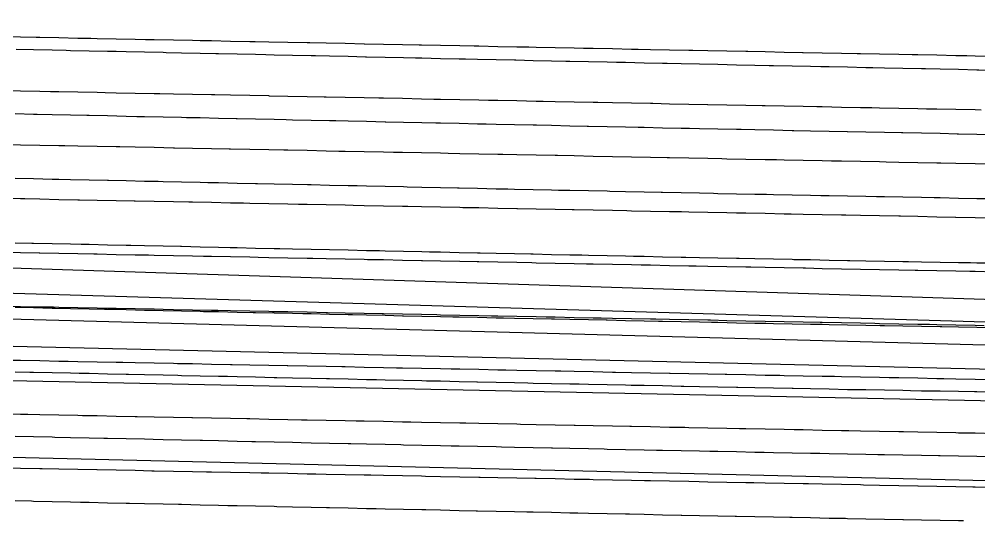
# Model space of a CAD drawing. Header units: metres. Extents: x 0 to 7092, y 40 to 458.
# Drawn here: x 4265.3 to 4374.3, y 40 to 97 of the extents above; entities that cross this region are included whole.
import ezdxf

# ---------------------------------------------------------------- set-up
doc = ezdxf.new("R2010")
doc.units = ezdxf.units.M

msp = doc.modelspace()

# ---------------------------------------------------------------- linework, layer by layer
at = {"layer": 'Contour_Level_13'}
msp.add_lwpolyline([(4376.07, 92.76), (4373.9, 92.8), (4372.95, 92.82), (4371.73, 92.84), (4369.56, 92.89), (4367.39, 92.93), (4366.74, 92.94), (4365.23, 92.97), (4363.06, 93.02), (4360.89, 93.06), (4360.52, 93.07), (4358.72, 93.1), (4356.55, 93.14), (4354.38, 93.19), (4354.3, 93.19), (4352.22, 93.23), (4350.05, 93.27), (4348.08, 93.31), (4347.88, 93.32), (4345.71, 93.36), (4343.54, 93.4), (4341.86, 93.44), (4341.38, 93.45), (4339.21, 93.49), (4337.04, 93.53), (4335.64, 93.56), (4334.87, 93.57), (4332.7, 93.62), (4330.54, 93.66), (4329.43, 93.68), (4328.37, 93.7), (4326.2, 93.75), (4324.03, 93.79), (4323.21, 93.8), (4321.86, 93.83), (4319.7, 93.87), (4317.53, 93.92), (4316.99, 93.93), (4315.36, 93.96), (4313.19, 94), (4311.02, 94.05), (4310.77, 94.05), (4308.86, 94.09), (4306.69, 94.13), (4304.55, 94.17), (4304.52, 94.17), (4302.35, 94.22), (4300.18, 94.26), (4298.33, 94.3), (4298.02, 94.3), (4295.85, 94.35), (4293.68, 94.39), (4292.12, 94.42), (4291.51, 94.43), (4289.34, 94.48), (4287.17, 94.52), (4285.9, 94.54), (4285.01, 94.56), (4282.84, 94.6), (4280.67, 94.65), (4279.68, 94.67), (4278.5, 94.69), (4276.33, 94.73), (4274.17, 94.78), (4273.46, 94.79), (4272, 94.82), (4269.83, 94.86), (4267.66, 94.9), (4267.24, 94.91), (4265.49, 94.95), (4263.33, 94.99)], dxfattribs=at)
at = {"layer": 'Contour_Level_14'}
for points in [[(4376.22, 91.18), (4374.31, 91.22), (4374.12, 91.22), (4372.02, 91.27), (4369.92, 91.31), (4368.27, 91.34), (4367.81, 91.35), (4365.71, 91.39), (4363.61, 91.44), (4362.3, 91.47), (4361.51, 91.48), (4359.41, 91.53), (4357.31, 91.57), (4356.39, 91.59), (4355.21, 91.61), (4353.11, 91.66), (4351.01, 91.7), (4350.52, 91.71), (4348.9, 91.75), (4346.8, 91.79), (4344.7, 91.83), (4344.7, 91.83), (4342.6, 91.88), (4340.5, 91.92), (4338.92, 91.96), (4338.4, 91.97), (4336.3, 92.01), (4334.2, 92.06), (4333.16, 92.08), (4332.1, 92.1), (4329.99, 92.15), (4327.89, 92.19), (4327.43, 92.2), (4325.79, 92.24), (4323.69, 92.28), (4321.72, 92.33), (4321.59, 92.33), (4319.49, 92.38), (4317.39, 92.42), (4316.03, 92.45), (4315.29, 92.47), (4313.19, 92.51), (4311.08, 92.56), (4310.34, 92.57), (4308.98, 92.6), (4306.88, 92.65), (4304.78, 92.69), (4304.67, 92.7), (4302.68, 92.74), (4300.58, 92.79), (4299, 92.82), (4298.48, 92.83), (4296.38, 92.88), (4294.28, 92.92), (4293.34, 92.94), (4292.17, 92.97), (4290.07, 93.01), (4287.97, 93.06), (4287.67, 93.07), (4285.87, 93.11), (4283.77, 93.15), (4282.01, 93.19), (4281.67, 93.2), (4279.57, 93.24), (4277.47, 93.29), (4276.34, 93.31), (4275.37, 93.33), (4273.26, 93.38), (4271.16, 93.42), (4270.67, 93.44), (4269.06, 93.47), (4266.96, 93.52), (4264.99, 93.56)], [(4374.6, 86.66), (4373.9, 86.68), (4371.73, 86.72), (4369.56, 86.76), (4368.38, 86.79), (4367.39, 86.81), (4365.23, 86.85), (4363.06, 86.89), (4362.16, 86.91), (4360.89, 86.94), (4358.72, 86.98), (4356.55, 87.02), (4355.94, 87.03), (4354.38, 87.06), (4352.22, 87.11), (4350.05, 87.15), (4349.72, 87.16), (4347.88, 87.19), (4345.71, 87.24), (4343.54, 87.28), (4343.5, 87.28), (4341.38, 87.32), (4339.21, 87.36), (4337.29, 87.4), (4337.04, 87.41), (4334.87, 87.45), (4332.7, 87.49), (4331.07, 87.53), (4330.54, 87.54), (4328.37, 87.58), (4326.2, 87.62), (4324.85, 87.65), (4324.03, 87.66), (4321.86, 87.71), (4319.7, 87.75), (4318.63, 87.77), (4317.53, 87.79), (4315.36, 87.84), (4313.19, 87.88), (4312.41, 87.89), (4311.02, 87.92), (4308.86, 87.97), (4306.69, 88.01), (4306.19, 88.02), (4304.52, 88.05), (4302.35, 88.09), (4300.18, 88.14), (4299.98, 88.14), (4298.02, 88.18), (4295.85, 88.22), (4293.76, 88.26), (4293.68, 88.27), (4291.51, 88.31), (4289.34, 88.35), (4287.54, 88.39), (4287.17, 88.39), (4285.01, 88.44), (4282.84, 88.48), (4281.32, 88.51), (4280.67, 88.52), (4278.5, 88.57), (4276.33, 88.61), (4275.1, 88.63), (4274.17, 88.65), (4272, 88.7), (4269.83, 88.74), (4268.89, 88.76), (4267.66, 88.78), (4265.49, 88.82), (4263.33, 88.87)]]:
    msp.add_lwpolyline(points, dxfattribs=at)
at = {"layer": 'Contour_Level_15'}
for points in [[(4376.22, 83.87), (4374.12, 83.91), (4372.02, 83.95), (4371.87, 83.95), (4369.92, 83.99), (4367.81, 84.03), (4365.71, 84.07), (4365.53, 84.08), (4363.61, 84.12), (4361.51, 84.16), (4359.41, 84.2), (4359.36, 84.2), (4357.31, 84.24), (4355.21, 84.29), (4353.3, 84.32), (4353.11, 84.33), (4351.01, 84.37), (4348.9, 84.41), (4347.34, 84.45), (4346.8, 84.46), (4344.7, 84.5), (4342.6, 84.55), (4341.45, 84.57), (4340.5, 84.59), (4338.4, 84.63), (4336.3, 84.68), (4335.62, 84.69), (4334.2, 84.72), (4332.1, 84.77), (4329.99, 84.81), (4329.83, 84.82), (4327.89, 84.86), (4325.79, 84.9), (4324.08, 84.94), (4323.69, 84.95), (4321.59, 84.99), (4319.49, 85.04), (4318.36, 85.06), (4317.39, 85.08), (4315.29, 85.13), (4313.19, 85.17), (4312.66, 85.19), (4311.08, 85.22), (4308.98, 85.27), (4306.97, 85.31), (4306.88, 85.31), (4304.78, 85.36), (4302.68, 85.4), (4301.3, 85.43), (4300.58, 85.45), (4298.48, 85.49), (4296.38, 85.54), (4295.64, 85.56), (4294.28, 85.59), (4292.17, 85.63), (4290.07, 85.68), (4289.98, 85.68), (4287.97, 85.72), (4285.87, 85.77), (4284.33, 85.8), (4283.77, 85.81), (4281.67, 85.86), (4279.57, 85.91), (4278.68, 85.92), (4277.47, 85.95), (4275.37, 86), (4273.26, 86.04), (4273.02, 86.05), (4271.16, 86.09), (4269.06, 86.13), (4267.36, 86.17), (4266.96, 86.18), (4264.86, 86.23)], [(4376.07, 80.51), (4373.9, 80.55), (4371.73, 80.6), (4370.02, 80.63), (4369.56, 80.64), (4367.39, 80.68), (4365.23, 80.73), (4363.8, 80.75), (4363.06, 80.77), (4360.89, 80.81), (4358.72, 80.85), (4357.58, 80.88), (4356.55, 80.9), (4354.38, 80.94), (4352.22, 80.98), (4351.36, 81), (4350.05, 81.03), (4347.88, 81.07), (4345.71, 81.11), (4345.15, 81.12), (4343.54, 81.15), (4341.38, 81.2), (4339.21, 81.24), (4338.93, 81.25), (4337.04, 81.28), (4334.87, 81.33), (4332.71, 81.37), (4332.7, 81.37), (4330.54, 81.41), (4328.37, 81.46), (4326.49, 81.49), (4326.2, 81.5), (4324.03, 81.54), (4321.86, 81.58), (4320.27, 81.62), (4319.7, 81.63), (4317.53, 81.67), (4315.36, 81.71), (4314.05, 81.74), (4313.19, 81.76), (4311.02, 81.8), (4308.86, 81.84), (4307.84, 81.86), (4306.69, 81.88), (4304.52, 81.93), (4302.35, 81.97), (4301.62, 81.98), (4300.18, 82.01), (4298.02, 82.06), (4295.85, 82.1), (4295.4, 82.11), (4293.68, 82.14), (4291.51, 82.19), (4289.34, 82.23), (4289.18, 82.23), (4287.17, 82.27), (4285.01, 82.31), (4282.96, 82.35), (4282.84, 82.36), (4280.67, 82.4), (4278.5, 82.44), (4276.75, 82.48), (4276.33, 82.49), (4274.17, 82.53), (4272, 82.57), (4270.53, 82.6), (4269.83, 82.61), (4267.66, 82.66), (4265.49, 82.7), (4264.31, 82.72)]]:
    msp.add_lwpolyline(points, dxfattribs=at)
at = {"layer": 'Contour_Level_16'}
for points in [[(4376.15, 76.57), (4374.12, 76.6), (4372.02, 76.64), (4369.92, 76.68), (4369.25, 76.69), (4367.81, 76.72), (4365.71, 76.76), (4363.61, 76.8), (4362.7, 76.81), (4361.51, 76.84), (4359.41, 76.88), (4357.31, 76.92), (4356.38, 76.94), (4355.21, 76.96), (4353.11, 77), (4351.01, 77.04), (4350.22, 77.06), (4348.9, 77.09), (4346.8, 77.13), (4344.7, 77.17), (4344.19, 77.18), (4342.6, 77.22), (4340.5, 77.26), (4338.4, 77.3), (4338.26, 77.31), (4336.3, 77.35), (4334.2, 77.39), (4332.4, 77.43), (4332.1, 77.44), (4329.99, 77.48), (4327.89, 77.52), (4326.59, 77.55), (4325.79, 77.57), (4323.69, 77.61), (4321.59, 77.66), (4320.83, 77.68), (4319.49, 77.7), (4317.39, 77.75), (4315.29, 77.79), (4315.1, 77.8), (4313.19, 77.84), (4311.08, 77.89), (4309.4, 77.92), (4308.98, 77.93), (4306.88, 77.98), (4304.78, 78.02), (4303.72, 78.05), (4302.68, 78.07), (4300.58, 78.11), (4298.48, 78.16), (4298.06, 78.17), (4296.38, 78.2), (4294.28, 78.25), (4292.4, 78.29), (4292.17, 78.3), (4290.07, 78.34), (4287.97, 78.39), (4286.75, 78.41), (4285.87, 78.43), (4283.77, 78.48), (4281.67, 78.53), (4281.11, 78.54), (4279.57, 78.57), (4277.47, 78.62), (4275.47, 78.66), (4275.37, 78.66), (4273.26, 78.71), (4271.16, 78.75), (4269.82, 78.78), (4269.06, 78.8), (4266.96, 78.85), (4264.86, 78.89)], [(4376.07, 74.39), (4373.9, 74.43), (4371.73, 74.47), (4371.66, 74.47), (4369.56, 74.52), (4367.39, 74.56), (4365.44, 74.6), (4365.23, 74.6), (4363.06, 74.64), (4360.89, 74.69), (4359.22, 74.72), (4358.72, 74.73), (4356.55, 74.77), (4354.38, 74.82), (4353.01, 74.84), (4352.22, 74.86), (4350.05, 74.9), (4347.88, 74.95), (4346.79, 74.97), (4345.71, 74.99), (4343.54, 75.03), (4341.38, 75.07), (4340.57, 75.09), (4339.21, 75.12), (4337.04, 75.16), (4334.87, 75.2), (4334.35, 75.21), (4332.7, 75.25), (4330.54, 75.29), (4328.37, 75.33), (4328.13, 75.34), (4326.2, 75.37), (4324.03, 75.42), (4321.92, 75.46), (4321.86, 75.46), (4319.7, 75.5), (4317.53, 75.55), (4315.7, 75.58), (4315.36, 75.59), (4313.19, 75.63), (4311.02, 75.68), (4309.48, 75.71), (4308.86, 75.72), (4306.69, 75.76), (4304.52, 75.8), (4303.26, 75.83), (4302.35, 75.85), (4300.18, 75.89), (4298.02, 75.93), (4297.04, 75.95), (4295.85, 75.98), (4293.68, 76.02), (4291.51, 76.06), (4290.82, 76.08), (4289.34, 76.1), (4287.17, 76.15), (4285.01, 76.19), (4284.61, 76.2), (4282.84, 76.23), (4280.67, 76.28), (4278.5, 76.32), (4278.39, 76.32), (4276.33, 76.36), (4274.17, 76.4), (4272.17, 76.44), (4272, 76.45), (4269.83, 76.49), (4267.66, 76.53), (4265.95, 76.57), (4265.49, 76.58), (4263.33, 76.62)]]:
    msp.add_lwpolyline(points, dxfattribs=at)
at = {"layer": 'Contour_Level_17'}
for points in [[(4376.22, 69.26), (4374.12, 69.29), (4373.4, 69.3), (4372.02, 69.33), (4369.92, 69.36), (4367.81, 69.4), (4366.34, 69.43), (4365.71, 69.44), (4363.61, 69.48), (4361.51, 69.52), (4359.69, 69.55), (4359.41, 69.55), (4357.31, 69.59), (4355.21, 69.64), (4353.3, 69.67), (4353.11, 69.68), (4351.01, 69.72), (4348.9, 69.76), (4347.11, 69.8), (4346.8, 69.8), (4344.7, 69.84), (4342.6, 69.89), (4341.06, 69.92), (4340.5, 69.93), (4338.4, 69.97), (4336.3, 70.02), (4335.11, 70.04), (4334.2, 70.06), (4332.1, 70.11), (4329.99, 70.15), (4329.24, 70.17), (4327.89, 70.19), (4325.79, 70.24), (4323.69, 70.28), (4323.43, 70.29), (4321.59, 70.33), (4319.49, 70.37), (4317.67, 70.41), (4317.39, 70.42), (4315.29, 70.46), (4313.19, 70.51), (4311.94, 70.53), (4311.08, 70.55), (4308.98, 70.6), (4306.88, 70.64), (4306.25, 70.66), (4304.78, 70.69), (4302.68, 70.74), (4300.58, 70.78), (4300.58, 70.78), (4298.48, 70.83), (4296.38, 70.87), (4294.92, 70.9), (4294.28, 70.92), (4292.17, 70.96), (4290.07, 71.01), (4289.28, 71.03), (4287.97, 71.06), (4285.87, 71.1), (4283.77, 71.15), (4283.64, 71.15), (4281.67, 71.19), (4279.57, 71.24), (4278.01, 71.27), (4277.47, 71.29), (4275.37, 71.33), (4273.26, 71.38), (4272.38, 71.4), (4271.16, 71.42), (4269.06, 71.47), (4266.96, 71.51), (4266.75, 71.52), (4264.86, 71.56)], [(4376.07, 68.26), (4373.9, 68.31), (4373.3, 68.32), (4371.73, 68.35), (4369.56, 68.39), (4367.39, 68.44), (4367.08, 68.44), (4365.23, 68.48), (4363.06, 68.52), (4360.89, 68.56), (4360.87, 68.56), (4358.72, 68.61), (4356.55, 68.65), (4354.65, 68.69), (4354.38, 68.69), (4352.22, 68.74), (4350.05, 68.78), (4348.43, 68.81), (4347.88, 68.82), (4345.71, 68.86), (4343.54, 68.91), (4342.21, 68.93), (4341.38, 68.95), (4339.21, 68.99), (4337.04, 69.04), (4335.99, 69.06), (4334.87, 69.08), (4332.7, 69.12), (4330.54, 69.17), (4329.78, 69.18), (4328.37, 69.21), (4326.2, 69.25), (4324.03, 69.29), (4323.56, 69.3), (4321.86, 69.34), (4319.7, 69.38), (4317.53, 69.42), (4317.34, 69.43), (4315.36, 69.47), (4313.19, 69.51), (4311.12, 69.55), (4311.02, 69.55), (4308.86, 69.59), (4306.69, 69.64), (4304.9, 69.67), (4304.52, 69.68), (4302.35, 69.72), (4300.18, 69.77), (4298.68, 69.8), (4298.02, 69.81), (4295.85, 69.85), (4293.68, 69.89), (4292.47, 69.92), (4291.51, 69.94), (4289.34, 69.98), (4287.17, 70.02), (4286.25, 70.04), (4285.01, 70.07), (4282.84, 70.11), (4280.67, 70.15), (4280.03, 70.17), (4278.5, 70.2), (4276.33, 70.24), (4274.17, 70.28), (4273.81, 70.29), (4272, 70.32), (4269.83, 70.37), (4267.66, 70.41), (4267.59, 70.41), (4265.49, 70.45), (4263.33, 70.5)]]:
    msp.add_lwpolyline(points, dxfattribs=at)
at = {"layer": 'Contour_Level_18'}
for points in [[(4374.94, 62.16), (4373.9, 62.18), (4371.73, 62.23), (4369.56, 62.27), (4368.73, 62.29), (4367.39, 62.31), (4365.23, 62.35), (4363.06, 62.4), (4362.51, 62.41), (4360.89, 62.44), (4358.72, 62.48), (4356.55, 62.53), (4356.29, 62.53), (4354.38, 62.57), (4352.22, 62.61), (4350.07, 62.65), (4350.05, 62.66), (4347.88, 62.7), (4345.71, 62.74), (4343.85, 62.78), (4343.54, 62.78), (4341.38, 62.83), (4339.21, 62.87), (4337.64, 62.9), (4337.04, 62.91), (4334.87, 62.96), (4332.7, 63), (4331.42, 63.02), (4330.54, 63.04), (4328.37, 63.08), (4326.2, 63.13), (4325.2, 63.15), (4324.03, 63.17), (4321.86, 63.21), (4319.7, 63.26), (4318.98, 63.27), (4317.53, 63.3), (4315.36, 63.34), (4313.19, 63.38), (4312.76, 63.39), (4311.02, 63.43), (4308.86, 63.47), (4306.69, 63.51), (4306.54, 63.52), (4304.52, 63.56), (4302.35, 63.6), (4300.33, 63.64), (4300.18, 63.64), (4298.02, 63.69), (4295.85, 63.73), (4294.11, 63.76), (4293.68, 63.77), (4291.51, 63.81), (4289.34, 63.86), (4287.89, 63.89), (4287.17, 63.9), (4285.01, 63.94), (4282.84, 63.99), (4281.67, 64.01), (4280.67, 64.03), (4278.5, 64.07), (4276.33, 64.11), (4275.45, 64.13), (4274.17, 64.16), (4272, 64.2), (4269.83, 64.24), (4269.23, 64.26), (4267.66, 64.29), (4265.49, 64.33), (4263.33, 64.37)], [(4376.22, 61.94), (4374.12, 61.97), (4372.02, 62.01), (4370.14, 62.04), (4369.92, 62.04), (4367.81, 62.08), (4365.71, 62.12), (4363.61, 62.15), (4363.13, 62.16), (4361.51, 62.19), (4359.41, 62.23), (4357.31, 62.27), (4356.52, 62.29), (4355.21, 62.31), (4353.11, 62.35), (4351.01, 62.39), (4350.15, 62.41), (4348.9, 62.43), (4346.8, 62.47), (4344.7, 62.52), (4343.98, 62.53), (4342.6, 62.56), (4340.5, 62.6), (4338.4, 62.65), (4337.94, 62.65), (4336.3, 62.69), (4334.2, 62.73), (4332.1, 62.78), (4332, 62.78), (4329.99, 62.82), (4327.89, 62.86), (4326.14, 62.9), (4325.79, 62.91), (4323.69, 62.95), (4321.59, 63), (4320.34, 63.02), (4319.49, 63.04), (4317.39, 63.09), (4315.29, 63.13), (4314.59, 63.15), (4313.19, 63.18), (4311.08, 63.22), (4308.98, 63.27), (4308.88, 63.27), (4306.88, 63.31), (4304.78, 63.36), (4303.19, 63.39), (4302.68, 63.4), (4300.58, 63.45), (4298.48, 63.5), (4297.54, 63.52), (4296.38, 63.54), (4294.28, 63.59), (4292.17, 63.63), (4291.89, 63.64), (4290.07, 63.68), (4287.97, 63.73), (4286.26, 63.76), (4285.87, 63.77), (4283.77, 63.82), (4281.67, 63.86), (4280.64, 63.89), (4279.57, 63.91), (4277.47, 63.96), (4275.37, 64), (4275.02, 64.01), (4273.26, 64.05), (4271.16, 64.09), (4269.4, 64.13), (4269.06, 64.14), (4266.96, 64.19), (4264.86, 64.23)]]:
    msp.add_lwpolyline(points, dxfattribs=at)
at = {"layer": 'Contour_Level_19'}
for points in [[(3386.6, 97), (5157.42, 40)], [(4376.07, 56.02), (4373.9, 56.06), (4371.73, 56.1), (4370.37, 56.13), (4369.56, 56.15), (4367.39, 56.19), (4365.23, 56.23), (4364.15, 56.25), (4363.06, 56.27), (4360.89, 56.32), (4358.72, 56.36), (4357.93, 56.38), (4356.55, 56.4), (4354.38, 56.45), (4352.22, 56.49), (4351.71, 56.5), (4350.05, 56.53), (4347.88, 56.57), (4345.71, 56.62), (4345.5, 56.62), (4343.54, 56.66), (4341.38, 56.7), (4339.28, 56.74), (4339.21, 56.75), (4337.04, 56.79), (4334.87, 56.83), (4333.06, 56.87), (4332.7, 56.87), (4330.54, 56.92), (4328.37, 56.96), (4326.84, 56.99), (4326.2, 57), (4324.03, 57.05), (4321.86, 57.09), (4320.62, 57.11), (4319.7, 57.13), (4317.53, 57.18), (4315.36, 57.22), (4314.4, 57.24), (4313.19, 57.26), (4311.02, 57.3), (4308.86, 57.35), (4308.19, 57.36), (4306.69, 57.39), (4304.52, 57.43), (4302.35, 57.48), (4301.97, 57.48), (4300.18, 57.52), (4298.02, 57.56), (4295.85, 57.6), (4295.75, 57.61), (4293.68, 57.65), (4291.51, 57.69), (4289.53, 57.73), (4289.34, 57.73), (4287.17, 57.78), (4285.01, 57.82), (4283.31, 57.85), (4282.84, 57.86), (4280.67, 57.91), (4278.5, 57.95), (4277.09, 57.98), (4276.33, 57.99), (4274.17, 58.03), (4272, 58.08), (4270.88, 58.1), (4269.83, 58.12), (4267.66, 58.16), (4265.49, 58.21), (4264.66, 58.22)], [(4376.22, 54.61), (4374.12, 54.65), (4373.82, 54.65), (4372.02, 54.68), (4369.92, 54.72), (4367.81, 54.75), (4366.55, 54.77), (4365.71, 54.79), (4363.61, 54.83), (4361.51, 54.87), (4359.74, 54.9), (4359.41, 54.9), (4357.31, 54.94), (4355.21, 54.98), (4353.24, 55.02), (4353.11, 55.02), (4351.01, 55.06), (4348.9, 55.11), (4346.96, 55.14), (4346.8, 55.15), (4344.7, 55.19), (4342.6, 55.23), (4340.83, 55.27), (4340.5, 55.27), (4338.4, 55.32), (4336.3, 55.36), (4334.83, 55.39), (4334.2, 55.4), (4332.1, 55.45), (4329.99, 55.49), (4328.93, 55.51), (4327.89, 55.54), (4325.79, 55.58), (4323.69, 55.62), (4323.1, 55.64), (4321.59, 55.67), (4319.49, 55.71), (4317.39, 55.76), (4317.32, 55.76), (4315.29, 55.8), (4313.19, 55.85), (4311.59, 55.88), (4311.08, 55.89), (4308.98, 55.94), (4306.88, 55.98), (4305.9, 56.01), (4304.78, 56.03), (4302.68, 56.08), (4300.58, 56.12), (4300.24, 56.13), (4298.48, 56.17), (4296.38, 56.21), (4294.59, 56.25), (4294.28, 56.26), (4292.17, 56.31), (4290.07, 56.35), (4288.97, 56.38), (4287.97, 56.4), (4285.87, 56.44), (4283.77, 56.49), (4283.35, 56.5), (4281.67, 56.54), (4279.57, 56.58), (4277.75, 56.62), (4277.47, 56.63), (4275.37, 56.67), (4273.26, 56.72), (4272.14, 56.74), (4271.16, 56.77), (4269.06, 56.81), (4266.96, 56.86), (4266.54, 56.87), (4264.86, 56.9)]]:
    msp.add_lwpolyline(points, dxfattribs=at)
at = {"layer": 'Contour_Level_20'}
for points in [[(3386.6, 91.76), (5141.49, 40)], [(4376.07, 49.89), (4373.9, 49.94), (4372.01, 49.97), (4371.73, 49.98), (4369.56, 50.02), (4367.39, 50.06), (4365.79, 50.1), (4365.23, 50.11), (4363.06, 50.15), (4360.89, 50.19), (4359.57, 50.22), (4358.72, 50.24), (4356.55, 50.28), (4354.38, 50.32), (4353.36, 50.34), (4352.22, 50.36), (4350.05, 50.41), (4347.88, 50.45), (4347.14, 50.47), (4345.71, 50.49), (4343.54, 50.54), (4341.38, 50.58), (4340.92, 50.59), (4339.21, 50.62), (4337.04, 50.67), (4334.87, 50.71), (4334.7, 50.71), (4332.7, 50.75), (4330.54, 50.79), (4328.48, 50.83), (4328.37, 50.84), (4326.2, 50.88), (4324.03, 50.92), (4322.26, 50.96), (4321.86, 50.97), (4319.7, 51.01), (4317.53, 51.05), (4316.05, 51.08), (4315.36, 51.09), (4313.19, 51.14), (4311.02, 51.18), (4309.83, 51.2), (4308.86, 51.22), (4306.69, 51.27), (4304.52, 51.31), (4303.61, 51.33), (4302.35, 51.35), (4300.18, 51.4), (4298.02, 51.44), (4297.39, 51.45), (4295.85, 51.48), (4293.68, 51.52), (4291.51, 51.57), (4291.17, 51.57), (4289.34, 51.61), (4287.17, 51.65), (4285.01, 51.7), (4284.95, 51.7), (4282.84, 51.74), (4280.67, 51.78), (4278.74, 51.82), (4278.5, 51.82), (4276.33, 51.87), (4274.17, 51.91), (4272.52, 51.94), (4272, 51.95), (4269.83, 52), (4267.66, 52.04), (4266.3, 52.07), (4265.49, 52.08), (4263.33, 52.12)], [(4376.22, 47.28), (4374.12, 47.31), (4372.02, 47.35), (4369.92, 47.38), (4369.74, 47.39), (4367.81, 47.42), (4365.71, 47.46), (4363.61, 47.5), (4362.86, 47.51), (4361.51, 47.54), (4359.41, 47.57), (4357.31, 47.61), (4356.28, 47.63), (4355.21, 47.65), (4353.11, 47.69), (4351.01, 47.74), (4349.93, 47.76), (4348.9, 47.78), (4346.8, 47.82), (4344.7, 47.86), (4343.76, 47.88), (4342.6, 47.9), (4340.5, 47.95), (4338.4, 47.99), (4337.72, 48), (4336.3, 48.03), (4334.2, 48.08), (4332.1, 48.12), (4331.78, 48.13), (4329.99, 48.16), (4327.89, 48.21), (4325.92, 48.25), (4325.79, 48.25), (4323.69, 48.3), (4321.59, 48.34), (4320.12, 48.37), (4319.49, 48.39), (4317.39, 48.43), (4315.29, 48.48), (4314.38, 48.5), (4313.19, 48.52), (4311.08, 48.57), (4308.98, 48.61), (4308.68, 48.62), (4306.88, 48.66), (4304.78, 48.7), (4303.01, 48.74), (4302.68, 48.75), (4300.58, 48.79), (4298.48, 48.84), (4297.37, 48.86), (4296.38, 48.89), (4294.28, 48.93), (4292.17, 48.98), (4291.75, 48.99), (4290.07, 49.02), (4287.97, 49.07), (4286.14, 49.11), (4285.87, 49.12), (4283.77, 49.16), (4281.67, 49.21), (4280.55, 49.23), (4279.57, 49.26), (4277.47, 49.3), (4275.37, 49.35), (4274.96, 49.36), (4273.26, 49.39), (4271.16, 49.44), (4269.37, 49.48), (4269.06, 49.49), (4266.96, 49.53), (4264.86, 49.58)]]:
    msp.add_lwpolyline(points, dxfattribs=at)
at = {"layer": 'Contour_Level_21'}
for points in [[(2418.3, 91.48), (4565.81, 40)], [(3386.6, 86.31), (5126, 40)], [(4376.07, 43.77), (4373.9, 43.81), (4373.65, 43.82), (4371.73, 43.85), (4369.56, 43.9), (4367.43, 43.94), (4367.39, 43.94), (4365.23, 43.98), (4363.06, 44.03), (4361.22, 44.06), (4360.89, 44.07), (4358.72, 44.11), (4356.55, 44.16), (4355, 44.19), (4354.38, 44.2), (4352.22, 44.24), (4350.05, 44.28), (4348.78, 44.31), (4347.88, 44.33), (4345.71, 44.37), (4343.54, 44.41), (4342.56, 44.43), (4341.38, 44.46), (4339.21, 44.5), (4337.04, 44.54), (4336.34, 44.56), (4334.87, 44.58), (4332.7, 44.63), (4330.54, 44.67), (4330.12, 44.68), (4328.37, 44.71), (4326.2, 44.76), (4324.03, 44.8), (4323.91, 44.8), (4321.86, 44.84), (4319.7, 44.89), (4317.69, 44.92), (4317.53, 44.93), (4315.36, 44.97), (4313.19, 45.01), (4311.47, 45.05), (4311.02, 45.06), (4308.86, 45.1), (4306.69, 45.14), (4305.25, 45.17), (4304.52, 45.19), (4302.35, 45.23), (4300.18, 45.27), (4299.03, 45.29), (4298.02, 45.31), (4295.85, 45.36), (4293.68, 45.4), (4292.81, 45.42), (4291.51, 45.44), (4289.34, 45.49), (4287.17, 45.53), (4286.6, 45.54), (4285.01, 45.57), (4282.84, 45.61), (4280.67, 45.66), (4280.38, 45.66), (4278.5, 45.7), (4276.33, 45.74), (4274.17, 45.79), (4274.16, 45.79), (4272, 45.83), (4269.83, 45.87), (4267.94, 45.91), (4267.66, 45.92), (4265.49, 45.96), (4263.33, 46)], [(4372.59, 40), (4372.02, 40.01), (4369.92, 40.05), (4367.81, 40.09), (4365.76, 40.12), (4365.71, 40.12), (4363.61, 40.16), (4361.51, 40.2), (4359.41, 40.24), (4359.2, 40.25), (4357.31, 40.28), (4355.21, 40.32), (4353.11, 40.36), (4352.85, 40.37), (4351.01, 40.41), (4348.9, 40.45), (4346.8, 40.49), (4346.66, 40.49), (4344.7, 40.53), (4342.6, 40.57), (4340.6, 40.62), (4340.5, 40.62), (4338.4, 40.66), (4336.3, 40.7), (4334.65, 40.74), (4334.2, 40.75), (4332.1, 40.79), (4329.99, 40.84), (4328.78, 40.86), (4327.89, 40.88), (4325.79, 40.93), (4323.69, 40.97), (4322.97, 40.98), (4321.59, 41.01), (4319.49, 41.06), (4317.39, 41.1), (4317.23, 41.11), (4315.29, 41.15), (4313.19, 41.2), (4311.52, 41.23), (4311.08, 41.24), (4308.98, 41.29), (4306.88, 41.33), (4305.86, 41.35), (4304.78, 41.38), (4302.68, 41.42), (4300.58, 41.47), (4300.22, 41.48), (4298.48, 41.52), (4296.38, 41.56), (4294.6, 41.6), (4294.28, 41.61), (4292.17, 41.65), (4290.07, 41.7), (4289.01, 41.72), (4287.97, 41.75), (4285.87, 41.79), (4283.77, 41.84), (4283.42, 41.85), (4281.67, 41.89), (4279.57, 41.93), (4277.85, 41.97), (4277.47, 41.98), (4275.37, 42.02), (4273.26, 42.07), (4272.28, 42.09), (4271.16, 42.12), (4269.06, 42.16), (4266.96, 42.21), (4266.71, 42.22), (4264.86, 42.26)]]:
    msp.add_lwpolyline(points, dxfattribs=at)
at = {"layer": 'Contour_Level_22'}
msp.add_lwpolyline([(3386.6, 80.45), (5110.37, 40)], dxfattribs=at)
at = {"layer": 'Contour_Level_23'}
msp.add_lwpolyline([(3386.6, 74.05), (5037.4, 40)], dxfattribs=at)

doc.saveas('drawing.dxf')
